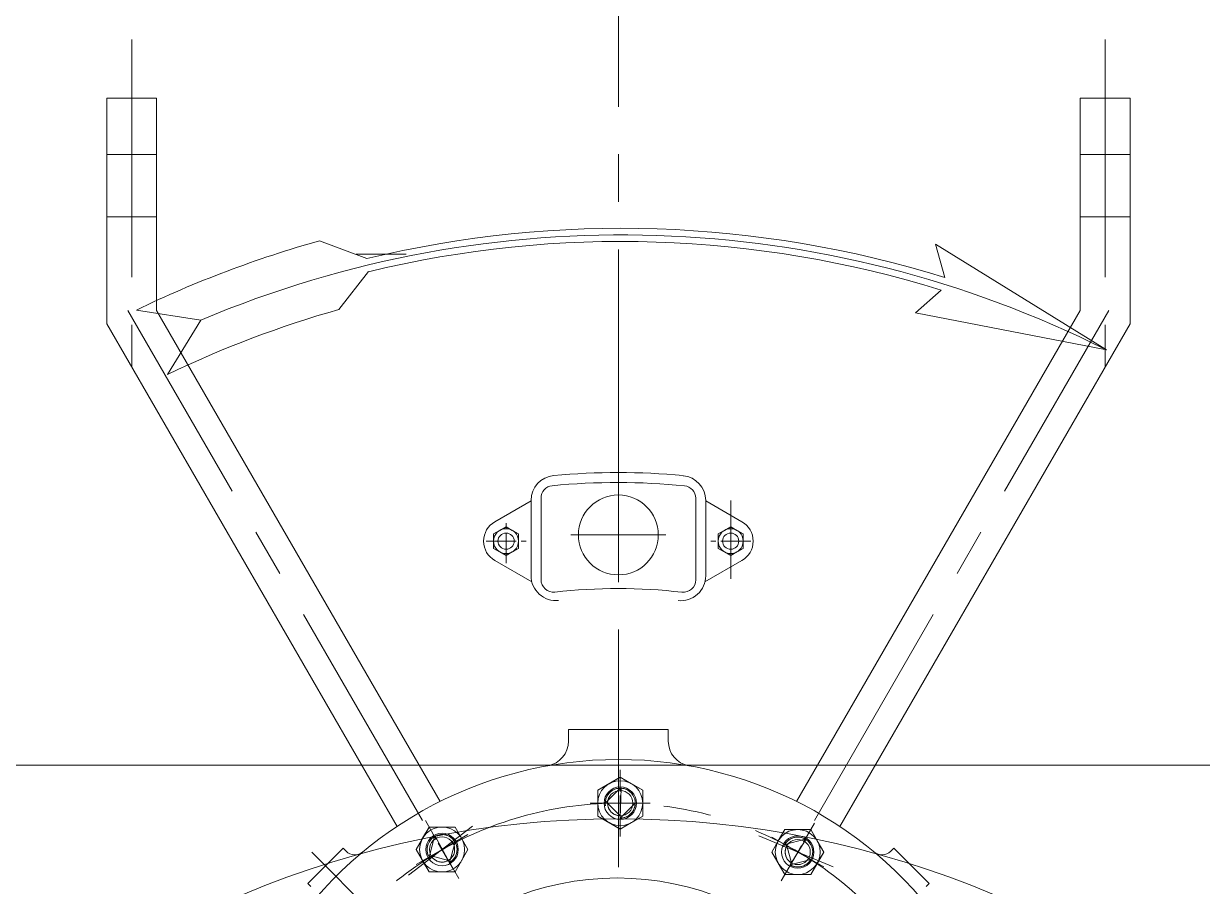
# Model space of a CAD drawing. Header units: inches. Extents: x 0 to 26418, y 0 to 20128.
# Drawn here: x 3764.4 to 4236.7, y 15834.3 to 16180.2 of the extents above; entities that cross this region are included whole.
import ezdxf

# ---------------------------------------------------------------- set-up
doc = ezdxf.new("R2010")
doc.units = ezdxf.units.IN
doc.header["$MEASUREMENT"] = 0
doc.linetypes.add('CENTER', pattern=[50.8, 31.75, -6.35, 6.35, -6.35])
doc.linetypes.add('点画线', pattern=[18, 12, -2, 2, -2])
for name, color, linetype, lineweight in [('CAXA1', 5, 'CENTER', 5), ('中心线层', 5, 'CENTER', 5), ('细实线层', 7, 'Continuous', 5)]:
    doc.layers.add(name, color=color, linetype=linetype, lineweight=lineweight)

msp = doc.modelspace()

# ---------------------------------------------------------------- linework, layer by layer
at = {"color": 7, "lineweight": 5}
for p, q in [((3797.73, 16150.22), (3797.73, 16059.83)), ((3797.73, 16150.22), (3817.73, 16150.22)), ((3817.73, 16150.22), (3817.73, 16065.19)), ((4207.73, 16150.22), (4187.73, 16150.22)), ((4187.73, 16150.22), (4187.73, 16065.19)), ((4207.73, 16150.22), (4207.73, 16059.83)), ((3797.73, 16127.72), (3817.73, 16127.72)), ((4207.73, 16127.72), (4187.73, 16127.72)), ((3797.73, 16102.72), (3817.73, 16102.72)), ((4207.73, 16102.72), (4187.73, 16102.72)), ((3917.73, 16087.72), (3897.73, 16087.72)), ((3931.34, 15868.41), (3817.73, 16065.19)), ((4074.12, 15868.41), (4187.73, 16065.19)), ((3914.03, 15858.38), (3797.73, 16059.83)), ((4091.42, 15858.38), (4207.73, 16059.83)), ((3953.23, 15980.51), (3967.73, 15988.88)), ((3967.73, 15989.06), (3967.73, 15958.91)), ((3971.73, 15989.97), (3971.73, 15957.3)), ((4033.73, 15989.92), (4033.73, 15957.24)), ((4037.73, 15989.01), (4037.73, 15958.86)), ((4052.23, 15980.51), (4037.73, 15988.88)), ((3952.73, 15975.61), (3957.73, 15978.49)), ((3957.73, 15978.49), (3955.23, 15977.05)), ((3960.23, 15977.05), (3957.73, 15978.49)), ((3957.73, 15978.49), (3957.73, 15978.49)), ((3957.73, 15978.49), (3962.73, 15975.61)), ((4047.73, 15978.49), (4042.73, 15975.61)), ((4045.23, 15977.05), (4047.73, 15978.49)), ((4047.73, 15978.49), (4047.73, 15978.49)), ((4047.73, 15978.49), (4050.23, 15977.05)), ((4052.73, 15975.61), (4047.73, 15978.49)), ((3955.23, 15977.05), (3952.73, 15975.61)), ((3952.73, 15975.61), (3952.73, 15975.61)), ((3952.73, 15975.61), (3952.73, 15972.72)), ((3952.73, 15969.83), (3952.73, 15975.61)), ((3955.23, 15977.05), (3955.23, 15977.05)), ((3962.73, 15975.61), (3960.23, 15977.05)), ((3960.23, 15977.05), (3960.23, 15977.05)), ((3962.73, 15972.72), (3962.73, 15975.61)), ((3962.73, 15975.61), (3962.73, 15975.61)), ((3962.73, 15975.61), (3962.73, 15969.83)), ((4042.73, 15975.61), (4045.23, 15977.05)), ((4042.73, 15972.72), (4042.73, 15975.61)), ((4042.73, 15975.61), (4042.73, 15975.61)), ((4042.73, 15975.61), (4042.73, 15969.83)), ((4045.23, 15977.05), (4045.23, 15977.05)), ((4050.23, 15977.05), (4050.23, 15977.05)), ((4050.23, 15977.05), (4052.73, 15975.61)), ((4052.73, 15975.61), (4052.73, 15975.61)), ((4052.73, 15975.61), (4052.73, 15972.72)), ((4052.73, 15969.83), (4052.73, 15975.61)), ((3952.73, 15972.72), (3952.73, 15969.83)), ((3952.73, 15969.83), (3952.73, 15969.83)), ((3952.73, 15969.83), (3955.23, 15968.39)), ((3957.73, 15966.95), (3952.73, 15969.83)), ((3962.73, 15969.83), (3957.73, 15966.95)), ((3960.23, 15968.39), (3962.73, 15969.83)), ((3962.73, 15969.83), (3962.73, 15972.72)), ((3962.73, 15972.72), (3962.73, 15972.72)), ((3962.73, 15969.83), (3962.73, 15969.83)), ((4042.73, 15969.83), (4042.73, 15972.72)), ((4042.73, 15972.72), (4042.73, 15972.72)), ((4045.23, 15968.39), (4042.73, 15969.83)), ((4042.73, 15969.83), (4042.73, 15969.83)), ((4042.73, 15969.83), (4047.73, 15966.95)), ((4047.73, 15966.95), (4052.73, 15969.83)), ((4052.73, 15969.83), (4050.23, 15968.39)), ((4052.73, 15972.72), (4052.73, 15969.83)), ((4052.73, 15969.83), (4052.73, 15969.83)), ((3953.23, 15964.92), (3968.04, 15956.37)), ((3955.23, 15968.39), (3955.23, 15968.39)), ((3955.23, 15968.39), (3957.73, 15966.95)), ((3957.73, 15966.95), (3960.23, 15968.39)), ((3957.73, 15966.95), (3957.73, 15966.95)), ((3960.23, 15968.39), (3960.23, 15968.39)), ((4052.23, 15964.92), (4037.41, 15956.37)), ((4047.73, 15966.95), (4045.23, 15968.39)), ((4045.23, 15968.39), (4045.23, 15968.39)), ((4050.23, 15968.39), (4047.73, 15966.95)), ((4047.73, 15966.95), (4047.73, 15966.95)), ((4050.23, 15968.39), (4050.23, 15968.39)), ((4022.72, 15897.22), (3982.72, 15897.22)), ((3982.72, 15897.22), (3982.72, 15892.55)), ((4022.72, 15897.22), (4022.72, 15892.55)), ((4519.8, 15882.91), (3485.66, 15882.91)), ((4003.47, 15878.11), (3994.47, 15872.92)), ((3994.47, 15872.92), (3998.97, 15875.51)), ((3998.97, 15875.51), (4003.47, 15878.11)), ((3998.97, 15875.51), (3998.97, 15875.51)), ((4003.47, 15878.11), (4003.47, 15878.11)), ((4003.47, 15878.11), (4007.97, 15875.51)), ((4012.47, 15872.92), (4003.47, 15878.11)), ((4007.97, 15875.51), (4007.97, 15875.51)), ((4007.97, 15875.51), (4012.47, 15872.92)), ((3994.47, 15867.72), (3994.47, 15872.92)), ((3994.47, 15872.92), (3994.47, 15872.92)), ((3994.47, 15872.92), (3994.47, 15862.52)), ((3997.47, 15867.72), (4003.47, 15873.72)), ((3997.76, 15869.57), (3997.67, 15869.27)), ((3997.87, 15869.87), (3997.76, 15869.57)), ((3997.99, 15870.16), (3997.87, 15869.87)), ((3998.12, 15870.44), (3997.99, 15870.16)), ((3998.27, 15870.72), (3998.12, 15870.44)), ((3998.43, 15870.99), (3998.27, 15870.72)), ((3998.61, 15871.25), (3998.43, 15870.99)), ((3998.8, 15871.5), (3998.61, 15871.25)), ((3999.01, 15871.73), (3998.8, 15871.5)), ((3999.22, 15871.96), (3999.01, 15871.73)), ((3999.45, 15872.18), (3999.22, 15871.96)), ((3999.69, 15872.38), (3999.45, 15872.18)), ((3999.94, 15872.57), (3999.69, 15872.38)), ((4000.2, 15872.75), (3999.94, 15872.57)), ((4000.47, 15872.92), (4000.2, 15872.75)), ((4000.74, 15873.07), (4000.47, 15872.92)), ((4001.03, 15873.2), (4000.74, 15873.07)), ((4001.32, 15873.32), (4001.03, 15873.2)), ((4001.61, 15873.43), (4001.32, 15873.32)), ((4001.91, 15873.52), (4001.61, 15873.43)), ((4002.22, 15873.59), (4001.91, 15873.52)), ((4002.53, 15873.65), (4002.22, 15873.59)), ((4002.84, 15873.69), (4002.53, 15873.65)), ((4003.15, 15873.71), (4002.84, 15873.69)), ((4003.47, 15873.72), (4003.15, 15873.71)), ((4003.78, 15873.71), (4003.47, 15861.72)), ((4004.09, 15873.69), (4003.78, 15873.71)), ((4004.41, 15873.65), (4004.09, 15873.69)), ((4004.71, 15873.59), (4004.41, 15873.65)), ((4005.02, 15873.52), (4004.71, 15873.59)), ((4005.32, 15873.43), (4005.02, 15873.52)), ((4005.62, 15873.32), (4005.32, 15873.43)), ((4005.91, 15873.2), (4005.62, 15873.32)), ((4006.19, 15873.07), (4005.91, 15873.2)), ((4006.47, 15872.92), (4006.19, 15873.07)), ((4006.73, 15872.75), (4006.47, 15872.92)), ((4006.99, 15872.57), (4006.73, 15872.75)), ((4007.24, 15872.38), (4006.99, 15872.57)), ((4007.48, 15872.18), (4007.24, 15872.38)), ((4007.71, 15871.96), (4007.48, 15872.18)), ((4007.93, 15871.73), (4007.71, 15871.96)), ((4008.13, 15871.5), (4007.93, 15871.73)), ((4008.32, 15871.25), (4008.13, 15871.5)), ((4008.5, 15870.99), (4008.32, 15871.25)), ((4008.66, 15870.72), (4008.5, 15870.99)), ((4008.81, 15870.44), (4008.66, 15870.72)), ((4008.95, 15870.16), (4008.81, 15870.44)), ((4009.07, 15869.87), (4008.95, 15870.16)), ((4009.17, 15869.57), (4009.07, 15869.87)), ((4009.26, 15869.27), (4009.17, 15869.57)), ((4012.47, 15872.92), (4012.47, 15872.92)), ((4012.47, 15872.92), (4012.47, 15867.72)), ((4012.47, 15862.52), (4012.47, 15872.92)), ((3994.47, 15862.52), (3994.47, 15867.72)), ((3994.47, 15867.72), (3994.47, 15867.72)), ((3997.48, 15868.03), (3997.47, 15867.72)), ((3998.41, 15867.72), (3997.47, 15867.72)), ((3997.47, 15867.72), (4009.47, 15867.72)), ((3997.5, 15868.35), (3997.48, 15868.03)), ((3997.54, 15868.66), (3997.5, 15868.35)), ((3997.6, 15868.97), (3997.54, 15868.66)), ((3997.67, 15869.27), (3997.6, 15868.97)), ((4003.47, 15862.67), (3998.41, 15867.72)), ((3998.41, 15867.72), (3998.42, 15867.46)), ((4003.47, 15862.67), (3998.41, 15867.72)), ((3998.42, 15867.46), (3998.44, 15867.19)), ((3998.44, 15867.19), (3998.48, 15866.93)), ((3998.48, 15866.93), (3998.52, 15866.67)), ((3998.52, 15866.67), (3998.59, 15866.41)), ((3998.59, 15866.41), (3998.66, 15866.16)), ((3998.66, 15866.16), (3998.75, 15865.91)), ((3998.75, 15865.91), (3998.85, 15865.67)), ((3998.85, 15865.67), (3998.96, 15865.43)), ((3998.96, 15865.43), (3999.09, 15865.19)), ((3999.09, 15865.19), (3999.23, 15864.97)), ((3999.23, 15864.97), (3999.38, 15864.75)), ((3999.38, 15864.75), (3999.54, 15864.54)), ((4009.47, 15867.72), (4003.47, 15861.72)), ((4008.66, 15864.72), (4008.81, 15865)), ((4008.81, 15865), (4008.95, 15865.28)), ((4008.95, 15865.28), (4009.07, 15865.57)), ((4009.07, 15865.57), (4009.17, 15865.87)), ((4009.17, 15865.87), (4009.26, 15866.17)), ((4009.34, 15868.97), (4009.26, 15869.27)), ((4009.26, 15866.17), (4009.34, 15866.47)), ((4009.39, 15868.66), (4009.34, 15868.97)), ((4009.34, 15866.47), (4009.39, 15866.78)), ((4009.43, 15868.35), (4009.39, 15868.66)), ((4009.39, 15866.78), (4009.43, 15867.09)), ((4009.46, 15868.03), (4009.43, 15868.35)), ((4009.43, 15867.09), (4009.46, 15867.41)), ((4009.47, 15867.72), (4009.46, 15868.03)), ((4009.46, 15867.41), (4009.47, 15867.72)), ((4012.47, 15867.72), (4012.47, 15862.52)), ((3998.97, 15859.93), (3994.47, 15862.52)), ((3994.47, 15862.52), (3994.47, 15862.52)), ((3994.47, 15862.52), (4003.47, 15857.33)), ((3999.54, 15864.54), (3999.71, 15864.34)), ((3999.71, 15864.34), (3999.89, 15864.15)), ((3999.89, 15864.15), (4000.09, 15863.97)), ((4000.09, 15863.97), (4000.29, 15863.79)), ((4000.29, 15863.79), (4000.5, 15863.63)), ((4000.5, 15863.63), (4000.72, 15863.48)), ((4000.72, 15863.48), (4000.94, 15863.34)), ((4000.94, 15863.34), (4001.17, 15863.22)), ((4001.17, 15863.22), (4001.41, 15863.1)), ((4001.41, 15863.1), (4001.66, 15863)), ((4001.66, 15863), (4001.91, 15862.91)), ((4001.91, 15862.91), (4002.16, 15862.84)), ((4002.16, 15862.84), (4002.42, 15862.78)), ((4002.42, 15862.78), (4002.68, 15862.73)), ((4002.68, 15862.73), (4002.94, 15862.7)), ((4002.94, 15862.7), (4003.2, 15862.67)), ((4003.2, 15862.67), (4003.47, 15862.67)), ((4003.47, 15861.72), (4003.47, 15862.67)), ((4003.47, 15857.33), (4012.47, 15862.52)), ((4003.47, 15861.72), (4003.78, 15861.73)), ((4003.78, 15861.73), (4004.09, 15861.75)), ((4004.09, 15861.75), (4004.41, 15861.79)), ((4004.41, 15861.79), (4004.71, 15861.85)), ((4004.71, 15861.85), (4005.02, 15861.92)), ((4005.02, 15861.92), (4005.32, 15862.01)), ((4005.32, 15862.01), (4005.62, 15862.12)), ((4005.62, 15862.12), (4005.91, 15862.24)), ((4005.91, 15862.24), (4006.19, 15862.37)), ((4006.19, 15862.37), (4006.47, 15862.52)), ((4006.47, 15862.52), (4006.73, 15862.69)), ((4006.73, 15862.69), (4006.99, 15862.87)), ((4006.99, 15862.87), (4007.24, 15863.06)), ((4007.24, 15863.06), (4007.48, 15863.26)), ((4007.48, 15863.26), (4007.71, 15863.48)), ((4007.71, 15863.48), (4007.93, 15863.71)), ((4007.93, 15863.71), (4008.13, 15863.94)), ((4012.47, 15862.52), (4007.97, 15859.93)), ((4008.13, 15863.94), (4008.32, 15864.19)), ((4008.32, 15864.19), (4008.5, 15864.45)), ((4008.5, 15864.45), (4008.66, 15864.72)), ((4012.47, 15862.52), (4012.47, 15862.52)), ((3926.89, 15858.13), (3921.69, 15849.13)), ((3924.29, 15853.63), (3926.89, 15858.13)), ((3926.89, 15858.13), (3926.89, 15858.13)), ((3926.89, 15858.13), (3932.08, 15858.13)), ((3937.28, 15858.13), (3926.89, 15858.13)), ((3932.08, 15858.13), (3932.08, 15858.13)), ((3932.08, 15858.13), (3937.28, 15858.13)), ((3937.28, 15858.13), (3937.28, 15858.13)), ((3937.28, 15858.13), (3939.88, 15853.63)), ((3942.47, 15849.13), (3937.28, 15858.13)), ((4003.47, 15857.33), (3998.97, 15859.93)), ((3998.97, 15859.93), (3998.97, 15859.93)), ((4007.97, 15859.93), (4003.47, 15857.33)), ((4003.47, 15857.33), (4003.47, 15857.33)), ((4007.97, 15859.93), (4007.97, 15859.93)), ((4069.39, 15857.13), (4064.19, 15848.13)), ((4066.79, 15852.63), (4069.39, 15857.13)), ((4069.39, 15857.13), (4069.39, 15857.13)), ((4069.39, 15857.13), (4074.58, 15857.13)), ((4079.78, 15857.13), (4069.39, 15857.13)), ((4074.58, 15857.13), (4074.58, 15857.13)), ((4074.58, 15857.13), (4079.78, 15857.13)), ((4079.78, 15857.13), (4079.78, 15857.13)), ((4079.78, 15857.13), (4082.38, 15852.63)), ((4084.98, 15848.13), (4079.78, 15857.13)), ((3921.69, 15849.13), (3924.29, 15853.63)), ((3924.29, 15853.63), (3924.29, 15853.63)), ((3926.29, 15850.68), (3926.21, 15850.38)), ((3926.38, 15850.99), (3926.29, 15850.68)), ((3926.48, 15851.28), (3926.38, 15850.99)), ((3926.6, 15851.57), (3926.48, 15851.28)), ((3926.74, 15851.86), (3926.6, 15851.57)), ((3926.89, 15852.13), (3926.74, 15851.86)), ((3926.89, 15846.13), (3929.08, 15854.33)), ((3927.05, 15852.4), (3926.89, 15852.13)), ((3926.89, 15846.13), (3937.28, 15852.13)), ((3927.23, 15852.66), (3927.05, 15852.4)), ((3927.42, 15852.91), (3927.23, 15852.66)), ((3927.62, 15853.15), (3927.42, 15852.91)), ((3927.84, 15853.37), (3927.62, 15853.15)), ((3928.07, 15853.59), (3927.84, 15853.37)), ((3928.31, 15853.79), (3928.07, 15853.59)), ((3928.55, 15853.99), (3928.31, 15853.79)), ((3928.81, 15854.16), (3928.55, 15853.99)), ((3929.08, 15854.33), (3928.81, 15854.16)), ((3929.64, 15854.61), (3929.36, 15854.48)), ((3929.36, 15854.48), (3935.08, 15843.94)), ((3929.93, 15854.73), (3929.64, 15854.61)), ((3930.23, 15854.84), (3929.93, 15854.73)), ((3930.53, 15854.93), (3930.23, 15854.84)), ((3930.83, 15855), (3930.53, 15854.93)), ((3931.14, 15855.06), (3930.83, 15855)), ((3931.45, 15855.1), (3931.14, 15855.06)), ((3931.77, 15855.12), (3931.45, 15855.1)), ((3932.08, 15855.13), (3931.77, 15855.12)), ((3932.4, 15855.12), (3932.08, 15855.13)), ((3932.71, 15855.1), (3932.4, 15855.12)), ((3933.02, 15855.06), (3932.71, 15855.1)), ((3933.33, 15855), (3933.02, 15855.06)), ((3933.63, 15854.93), (3933.33, 15855)), ((3933.94, 15854.84), (3933.63, 15854.93)), ((3934.23, 15854.73), (3933.94, 15854.84)), ((3934.52, 15854.61), (3934.23, 15854.73)), ((3934.81, 15854.48), (3934.52, 15854.61)), ((3935.08, 15854.33), (3934.81, 15854.48)), ((3935.35, 15854.16), (3935.08, 15854.33)), ((3937.28, 15852.13), (3935.08, 15843.94)), ((3935.61, 15853.99), (3935.35, 15854.16)), ((3935.86, 15853.79), (3935.61, 15853.99)), ((3936.1, 15853.59), (3935.86, 15853.79)), ((3936.32, 15853.37), (3936.1, 15853.59)), ((3936.54, 15853.15), (3936.32, 15853.37)), ((3936.74, 15852.91), (3936.54, 15853.15)), ((3936.94, 15852.66), (3936.74, 15852.91)), ((3937.11, 15852.4), (3936.94, 15852.66)), ((3937.28, 15852.13), (3937.11, 15852.4)), ((3937.43, 15851.86), (3937.28, 15852.13)), ((3937.56, 15851.57), (3937.43, 15851.86)), ((3937.68, 15851.28), (3937.56, 15851.57)), ((3937.79, 15850.99), (3937.68, 15851.28)), ((3937.88, 15850.68), (3937.79, 15850.99)), ((3937.95, 15850.38), (3937.88, 15850.68)), ((3939.88, 15853.63), (3942.47, 15849.13)), ((4064.19, 15848.13), (4066.79, 15852.63)), ((4066.79, 15852.63), (4066.79, 15852.63)), ((4069.39, 15851.13), (4077.58, 15853.32)), ((4069.55, 15851.39), (4069.39, 15851.13)), ((4070.21, 15850.65), (4069.39, 15851.13)), ((4069.39, 15851.13), (4079.78, 15845.13)), ((4069.73, 15851.65), (4069.55, 15851.39)), ((4069.92, 15851.9), (4069.73, 15851.65)), ((4070.12, 15852.14), (4069.92, 15851.9)), ((4070.21, 15850.65), (4070.08, 15850.42)), ((4070.34, 15852.37), (4070.12, 15852.14)), ((4072.06, 15843.75), (4070.21, 15850.65)), ((4072.06, 15843.75), (4070.21, 15850.65)), ((4070.57, 15852.58), (4070.34, 15852.37)), ((4070.81, 15852.79), (4070.57, 15852.58)), ((4071.06, 15852.98), (4070.81, 15852.79)), ((4071.32, 15853.16), (4071.06, 15852.98)), ((4071.58, 15853.32), (4071.32, 15853.16)), ((4071.86, 15853.47), (4071.58, 15853.32)), ((4077.85, 15853.16), (4071.58, 15842.93)), ((4072.14, 15853.61), (4071.86, 15853.47)), ((4072.43, 15853.73), (4072.14, 15853.61)), ((4072.73, 15853.83), (4072.43, 15853.73)), ((4073.03, 15853.92), (4072.73, 15853.83)), ((4073.34, 15853.99), (4073.03, 15853.92)), ((4073.64, 15854.05), (4073.34, 15853.99)), ((4073.96, 15854.09), (4073.64, 15854.05)), ((4074.27, 15854.12), (4073.96, 15854.09)), ((4074.58, 15854.13), (4074.27, 15854.12)), ((4074.9, 15854.12), (4074.58, 15854.13)), ((4075.21, 15854.09), (4074.9, 15854.12)), ((4075.52, 15854.05), (4075.21, 15854.09)), ((4075.83, 15853.99), (4075.52, 15854.05)), ((4076.14, 15853.92), (4075.83, 15853.99)), ((4076.44, 15853.83), (4076.14, 15853.92)), ((4076.73, 15853.73), (4076.44, 15853.83)), ((4077.02, 15853.61), (4076.73, 15853.73)), ((4077.31, 15853.47), (4077.02, 15853.61)), ((4077.58, 15853.32), (4077.31, 15853.47)), ((4078.11, 15852.98), (4077.85, 15853.16)), ((4078.36, 15852.79), (4078.11, 15852.98)), ((4078.6, 15852.58), (4078.36, 15852.79)), ((4078.83, 15852.37), (4078.6, 15852.58)), ((4079.04, 15852.14), (4078.83, 15852.37)), ((4079.25, 15851.9), (4079.04, 15852.14)), ((4079.44, 15851.65), (4079.25, 15851.9)), ((4079.62, 15851.39), (4079.44, 15851.65)), ((4079.78, 15851.13), (4079.62, 15851.39)), ((4079.93, 15850.85), (4079.78, 15851.13)), ((4080.06, 15850.57), (4079.93, 15850.85)), ((4080.18, 15850.28), (4080.06, 15850.57)), ((4082.38, 15852.63), (4082.38, 15852.63)), ((4082.38, 15852.63), (4084.98, 15848.13)), ((3878.28, 15835.53), (3892.42, 15849.67)), ((3893.61, 15848.48), (3892.42, 15849.67)), ((3924.29, 15844.63), (3921.69, 15849.13)), ((3921.69, 15849.13), (3921.69, 15849.13)), ((3921.69, 15849.13), (3926.89, 15840.13)), ((3926.09, 15849.45), (3926.08, 15849.13)), ((3926.08, 15849.13), (3926.09, 15848.82)), ((3926.11, 15849.76), (3926.09, 15849.45)), ((3926.09, 15848.82), (3926.11, 15848.5)), ((3926.16, 15850.07), (3926.11, 15849.76)), ((3926.11, 15848.5), (3926.16, 15848.19)), ((3926.21, 15850.38), (3926.16, 15850.07)), ((3926.16, 15848.19), (3926.21, 15847.88)), ((3926.21, 15847.88), (3926.29, 15847.58)), ((3926.29, 15847.58), (3926.38, 15847.28)), ((3926.38, 15847.28), (3926.48, 15846.98)), ((3926.48, 15846.98), (3926.6, 15846.69)), ((3926.6, 15846.69), (3926.74, 15846.41)), ((3926.74, 15846.41), (3926.89, 15846.13)), ((3927.71, 15846.6), (3926.89, 15846.13)), ((3934.61, 15844.76), (3927.71, 15846.6)), ((3927.71, 15846.6), (3927.84, 15846.38)), ((3934.61, 15844.76), (3927.71, 15846.6)), ((3927.84, 15846.38), (3927.99, 15846.16)), ((3927.99, 15846.16), (3928.15, 15845.95)), ((3928.15, 15845.95), (3928.33, 15845.75)), ((3936.94, 15845.6), (3937.11, 15845.86)), ((3937.11, 15845.86), (3937.28, 15846.13)), ((3937.28, 15840.13), (3942.47, 15849.13)), ((3937.28, 15846.13), (3937.43, 15846.41)), ((3937.43, 15846.41), (3937.56, 15846.69)), ((3937.56, 15846.69), (3937.68, 15846.98)), ((3937.68, 15846.98), (3937.79, 15847.28)), ((3937.79, 15847.28), (3937.88, 15847.58)), ((3937.88, 15847.58), (3937.95, 15847.88)), ((3938.01, 15850.07), (3937.95, 15850.38)), ((3937.95, 15847.88), (3938.01, 15848.19)), ((3938.05, 15849.76), (3938.01, 15850.07)), ((3938.01, 15848.19), (3938.05, 15848.5)), ((3938.07, 15849.45), (3938.05, 15849.76)), ((3938.05, 15848.5), (3938.07, 15848.82)), ((3938.08, 15849.13), (3938.07, 15849.45)), ((3938.07, 15848.82), (3938.08, 15849.13)), ((3942.47, 15849.13), (3939.88, 15844.63)), ((3942.47, 15849.13), (3942.47, 15849.13)), ((4066.79, 15843.63), (4064.19, 15848.13)), ((4064.19, 15848.13), (4064.19, 15848.13)), ((4064.19, 15848.13), (4069.39, 15839.13)), ((4069.54, 15848.39), (4069.53, 15848.13)), ((4069.53, 15848.13), (4069.54, 15847.86)), ((4069.56, 15848.65), (4069.54, 15848.39)), ((4069.54, 15847.86), (4069.56, 15847.6)), ((4069.59, 15848.92), (4069.56, 15848.65)), ((4069.56, 15847.6), (4069.59, 15847.34)), ((4069.64, 15849.18), (4069.59, 15848.92)), ((4069.59, 15847.34), (4069.64, 15847.08)), ((4069.7, 15849.43), (4069.64, 15849.18)), ((4069.64, 15847.08), (4069.7, 15846.82)), ((4069.78, 15849.69), (4069.7, 15849.43)), ((4069.7, 15846.82), (4069.78, 15846.56)), ((4069.87, 15849.94), (4069.78, 15849.69)), ((4069.78, 15846.56), (4069.87, 15846.32)), ((4069.97, 15850.18), (4069.87, 15849.94)), ((4069.87, 15846.32), (4069.97, 15846.07)), ((4070.08, 15850.42), (4069.97, 15850.18)), ((4069.97, 15846.07), (4070.08, 15845.83)), ((4079.78, 15839.13), (4084.98, 15848.13)), ((4080.06, 15845.69), (4080.18, 15845.98)), ((4080.29, 15849.98), (4080.18, 15850.28)), ((4080.18, 15845.98), (4080.29, 15846.27)), ((4080.38, 15849.68), (4080.29, 15849.98)), ((4080.29, 15846.27), (4080.38, 15846.57)), ((4080.45, 15849.37), (4080.38, 15849.68)), ((4080.38, 15846.57), (4080.45, 15846.88)), ((4080.51, 15849.06), (4080.45, 15849.37)), ((4080.45, 15846.88), (4080.51, 15847.19)), ((4080.55, 15848.75), (4080.51, 15849.06)), ((4080.51, 15847.19), (4080.55, 15847.5)), ((4080.57, 15848.44), (4080.55, 15848.75)), ((4080.55, 15847.5), (4080.57, 15847.81)), ((4080.58, 15848.13), (4080.57, 15848.44)), ((4080.57, 15847.81), (4080.58, 15848.13)), ((4084.98, 15848.13), (4082.38, 15843.63)), ((4084.98, 15848.13), (4084.98, 15848.13)), ((4111.85, 15848.48), (4113.04, 15849.67)), ((4127.18, 15835.53), (4113.04, 15849.67)), ((3926.89, 15840.13), (3924.29, 15844.63)), ((3924.29, 15844.63), (3924.29, 15844.63)), ((3928.33, 15845.75), (3928.51, 15845.56)), ((3928.51, 15845.56), (3928.7, 15845.38)), ((3928.7, 15845.38), (3928.9, 15845.2)), ((3928.9, 15845.2), (3929.11, 15845.04)), ((3929.11, 15845.04), (3929.33, 15844.89)), ((3929.33, 15844.89), (3929.56, 15844.76)), ((3929.56, 15844.76), (3929.79, 15844.63)), ((3929.79, 15844.63), (3930.03, 15844.52)), ((3930.03, 15844.52), (3930.27, 15844.41)), ((3930.27, 15844.41), (3930.52, 15844.33)), ((3930.52, 15844.33), (3930.77, 15844.25)), ((3930.77, 15844.25), (3931.03, 15844.19)), ((3931.03, 15844.19), (3931.29, 15844.14)), ((3931.29, 15844.14), (3931.55, 15844.11)), ((3931.55, 15844.11), (3931.82, 15844.09)), ((3931.82, 15844.09), (3932.08, 15844.08)), ((3932.08, 15844.08), (3932.35, 15844.09)), ((3932.35, 15844.09), (3932.61, 15844.11)), ((3932.61, 15844.11), (3932.87, 15844.14)), ((3932.87, 15844.14), (3933.13, 15844.19)), ((3933.13, 15844.19), (3933.39, 15844.25)), ((3933.39, 15844.25), (3933.64, 15844.33)), ((3933.64, 15844.33), (3933.89, 15844.41)), ((3933.89, 15844.41), (3934.14, 15844.52)), ((3934.14, 15844.52), (3934.38, 15844.63)), ((3934.38, 15844.63), (3934.61, 15844.76)), ((3935.08, 15843.94), (3934.61, 15844.76)), ((3935.08, 15843.94), (3935.35, 15844.1)), ((3935.35, 15844.1), (3935.61, 15844.28)), ((3935.61, 15844.28), (3935.86, 15844.47)), ((3935.86, 15844.47), (3936.1, 15844.67)), ((3936.1, 15844.67), (3936.32, 15844.89)), ((3936.32, 15844.89), (3936.54, 15845.12)), ((3936.54, 15845.12), (3936.74, 15845.36)), ((3936.74, 15845.36), (3936.94, 15845.6)), ((3939.88, 15844.63), (3937.28, 15840.13)), ((3939.88, 15844.63), (3939.88, 15844.63)), ((4069.39, 15839.13), (4066.79, 15843.63)), ((4066.79, 15843.63), (4066.79, 15843.63)), ((4070.08, 15845.83), (4070.21, 15845.6)), ((4070.21, 15845.6), (4070.35, 15845.37)), ((4070.35, 15845.37), (4070.5, 15845.16)), ((4070.5, 15845.16), (4070.66, 15844.95)), ((4070.66, 15844.95), (4070.83, 15844.74)), ((4070.83, 15844.74), (4071.01, 15844.55)), ((4071.01, 15844.55), (4071.2, 15844.37)), ((4071.2, 15844.37), (4071.4, 15844.2)), ((4071.4, 15844.2), (4071.61, 15844.04)), ((4079.78, 15845.13), (4071.58, 15842.93)), ((4071.58, 15842.93), (4072.06, 15843.75)), ((4071.58, 15842.93), (4071.86, 15842.78)), ((4071.61, 15844.04), (4071.83, 15843.89)), ((4071.83, 15843.89), (4072.06, 15843.75)), ((4071.86, 15842.78), (4072.14, 15842.64)), ((4072.14, 15842.64), (4072.43, 15842.52)), ((4072.43, 15842.52), (4072.73, 15842.42)), ((4072.73, 15842.42), (4073.03, 15842.33)), ((4073.03, 15842.33), (4073.34, 15842.26)), ((4073.34, 15842.26), (4073.64, 15842.2)), ((4073.64, 15842.2), (4073.96, 15842.16)), ((4073.96, 15842.16), (4074.27, 15842.13)), ((4074.27, 15842.13), (4074.58, 15842.13)), ((4074.58, 15842.13), (4074.9, 15842.13)), ((4074.9, 15842.13), (4075.21, 15842.16)), ((4075.21, 15842.16), (4075.52, 15842.2)), ((4075.52, 15842.2), (4075.83, 15842.26)), ((4075.83, 15842.26), (4076.14, 15842.33)), ((4076.14, 15842.33), (4076.44, 15842.42)), ((4076.44, 15842.42), (4076.73, 15842.52)), ((4076.73, 15842.52), (4077.02, 15842.64)), ((4077.02, 15842.64), (4077.31, 15842.78)), ((4077.31, 15842.78), (4077.58, 15842.93)), ((4077.58, 15842.93), (4077.85, 15843.09)), ((4077.85, 15843.09), (4078.11, 15843.27)), ((4078.11, 15843.27), (4078.36, 15843.46)), ((4078.36, 15843.46), (4078.6, 15843.67)), ((4078.6, 15843.67), (4078.83, 15843.88)), ((4078.83, 15843.88), (4079.04, 15844.11)), ((4079.04, 15844.11), (4079.25, 15844.35)), ((4079.25, 15844.35), (4079.44, 15844.6)), ((4079.44, 15844.6), (4079.62, 15844.86)), ((4079.62, 15844.86), (4079.78, 15845.13)), ((4079.78, 15845.13), (4079.93, 15845.4)), ((4082.38, 15843.63), (4079.78, 15839.13)), ((4079.93, 15845.4), (4080.06, 15845.69)), ((3932.08, 15840.13), (3926.89, 15840.13)), ((3926.89, 15840.13), (3926.89, 15840.13)), ((3926.89, 15840.13), (3937.28, 15840.13)), ((3937.28, 15840.13), (3932.08, 15840.13)), ((3932.08, 15840.13), (3932.08, 15840.13)), ((3937.28, 15840.13), (3937.28, 15840.13)), ((4074.58, 15839.13), (4069.39, 15839.13)), ((4069.39, 15839.13), (4069.39, 15839.13)), ((4069.39, 15839.13), (4079.78, 15839.13)), ((4079.78, 15839.13), (4074.58, 15839.13)), ((4074.58, 15839.13), (4074.58, 15839.13)), ((4079.78, 15839.13), (4079.78, 15839.13)), ((3879.47, 15834.34), (3878.28, 15835.53)), ((4125.99, 15834.34), (4127.18, 15835.53))]:
    msp.add_line(p, q, dxfattribs=at)
for centre, radius in [((4002.73, 15975.22), 16), ((3957.73, 15972.72), 5), ((3957.73, 15972.72), 3.25), ((4047.73, 15972.72), 5), ((4047.73, 15972.72), 3.25), ((4003.47, 15867.72), 9), ((4003.47, 15867.72), 6.5), ((4003.47, 15867.72), 5.05), ((4002.73, 15475.18), 386.26), ((3932.08, 15849.13), 9), ((3932.08, 15849.13), 6.5), ((4074.58, 15848.13), 9), ((3932.08, 15849.13), 5.05), ((4074.58, 15848.13), 6.5), ((4074.58, 15848.13), 5.05), ((4002.2, 15725.22), 112.5)]:
    msp.add_circle(centre, radius, dxfattribs=at)
for centre, radius, start, end in [((4002.99, 15725.22), 582.5, 301.35579, 238.58501), ((4002.46, 15725.22), 546, 303.5084, 236.556), ((3977.73, 15989.06), 10, 95.3557, 180), ((4002.46, 15725.22), 275, 84.5291, 95.3557), ((4027.73, 15989.01), 10, 0, 84.5291), ((3976.73, 15989.97), 5, 95.5519, 180), ((4002.46, 15725.22), 271, 84.3333, 95.5519), ((4028.73, 15989.92), 5, 360, 84.3333), ((3957.73, 15972.72), 9, 120, 240), ((4047.73, 15972.72), 9, 300, 60), ((3977.73, 15958.91), 10, 180, 276.0419), ((3976.73, 15957.3), 5, 180, 276.3275), ((4027.73, 15958.86), 10, 263.8281, 0), ((4028.73, 15957.24), 5, 263.5416, 0), ((4002.46, 15725.22), 228.5, 83.5416, 96.3275), ((3972.72, 15892.55), 10, 280.1652, 360), ((4032.72, 15892.55), 10, 180, 259.8367), ((4002.73, 15725.22), 160, 31.3333, 148.6688), ((3897.14, 15852.01), 5, 225, 309.7841), ((4108.31, 15852.01), 5, 230.2159, 315)]:
    msp.add_arc(centre, radius, start, end, dxfattribs=at)
msp.add_open_spline([(4417.27, 16139.5), (4382.18, 16177.06), (4302.01, 16244.38), (4159.39, 16311.95), (4001.93, 16339.1), (3841.62, 16322.69), (3689.54, 16265.51), (3556.26, 16170.03), (3451.48, 16042.06), (3382.93, 15890.15), (3354.29, 15724.24), (3373.75, 15555.77), (3434.64, 15396.58), (3535.87, 15257.81), (3670.32, 15149.21), (3829.4, 15078.83), (4002.38, 15051.32), (4177.64, 15070.42), (4343.16, 15134.22), (4487.22, 15239.67), (4600.08, 15379.45), (4673.27, 15544.76), (4691.55, 15664.49), (4693.22, 15724.42)], degree=3, knots=[0, 0, 0, 0, 6187.666026, 12450.355458, 18783.77638, 25175.55398, 31622.065679, 38124.713595, 44683.237858, 51298.550922, 57973.870728, 64697.019294, 71462.748657, 78273.501796, 85129.278897, 92030.080145, 98977.285843, 105969.701152, 113006.622999, 120087.951186, 127214.495945, 134386.492849, 141603.663266, 141603.663266, 141603.663266, 141603.663266], dxfattribs=at)
at = {"layer": 'CAXA1', "linetype": 'CENTER', "lineweight": 5, "ltscale": 3}
for p, q in [((4002.73, 16242.05), (4002.73, 15096.41)), ((3807.73, 16173.72), (3807.73, 16042.51)), ((4197.73, 16173.72), (4197.73, 16042.51)), ((3924.18, 15860.8), (3806.23, 16065.11)), ((4081.27, 15860.8), (4199.23, 16065.11)), ((4002.73, 15956.22), (4002.73, 15994.22)), ((4047.73, 15989.03), (4047.73, 15957.57)), ((3983.73, 15975.22), (4021.73, 15975.22)), ((3918.69, 15838.85), (3944.29, 15858.5)), ((4058.99, 15854.59), (4088.8, 15842.24)), ((3911.99, 15815.95), (3879.85, 15848.1))]:
    msp.add_line(p, q, dxfattribs=at)
for radius in [565, 540]:
    msp.add_circle((4002.99, 15725.22), radius, dxfattribs=at)
msp.add_arc((4002.73, 15725.22), 142.5, 29.0169, 150.3573, dxfattribs=at)
at = {"layer": '中心线层', "color": 7, "linetype": '点画线', "lineweight": 5}
for p, q in [((3957.73, 15963.95), (3957.73, 15981.49)), ((4047.73, 15963.95), (4047.73, 15981.49)), ((3949.73, 15972.72), (3965.73, 15972.72)), ((4055.73, 15972.72), (4039.73, 15972.72)), ((4003.47, 15854.33), (4003.47, 15881.11)), ((4003.47, 15858.72), (4003.47, 15876.72)), ((4015.47, 15867.72), (3991.47, 15867.72)), ((3994.47, 15867.72), (4012.47, 15867.72)), ((3938.78, 15837.53), (3925.39, 15860.73)), ((3936.58, 15841.34), (3927.58, 15856.93)), ((4067.89, 15836.53), (4081.28, 15859.72)), ((4070.08, 15840.33), (4079.08, 15855.92)), ((3942.47, 15855.13), (3921.69, 15843.13)), ((3924.29, 15844.63), (3939.88, 15853.63)), ((4084.98, 15842.13), (4064.19, 15854.13)), ((4066.79, 15852.63), (4082.38, 15843.63))]:
    msp.add_line(p, q, dxfattribs=at)
at = {"layer": '细实线层', "color": 7, "linetype": 'Continuous', "lineweight": 5}
for p, q in [((3883.03, 16093.13), (3901.94, 16085.98)), ((4129.78, 16091.71), (4133.54, 16078.35)), ((4198.26, 16049.36), (4129.78, 16091.71)), ((3890.78, 16065.55), (3902.6, 16080.73)), ((4132.08, 16073.29), (4121.71, 16064.21)), ((3809.6, 16065.33), (3835.39, 16061.29)), ((4198.26, 16049.36), (4121.71, 16064.21)), ((3822.06, 16039.53), (3835.39, 16061.29))]:
    msp.add_line(p, q, dxfattribs=at)
for radius, start, end in [(435.19, 72.6719, 103.5538), (446.88, 105.6963, 115.776), (432.56, 63.3039, 112.9309), (429.92, 72.6577, 103.6323), (418.23, 105.6963, 115.776)]:
    msp.add_arc((4003.93, 15662.91), radius, start, end, dxfattribs=at)
at = {"layer": '细实线层', "color": 7, "lineweight": 5}
for centre, start, end in [((4003.47, 15867.72), 270, 190), ((3932.08, 15849.13), 300, 220), ((4074.58, 15848.13), 240, 160)]:
    msp.add_arc(centre, 6, start, end, dxfattribs=at)

doc.saveas('drawing.dxf')
